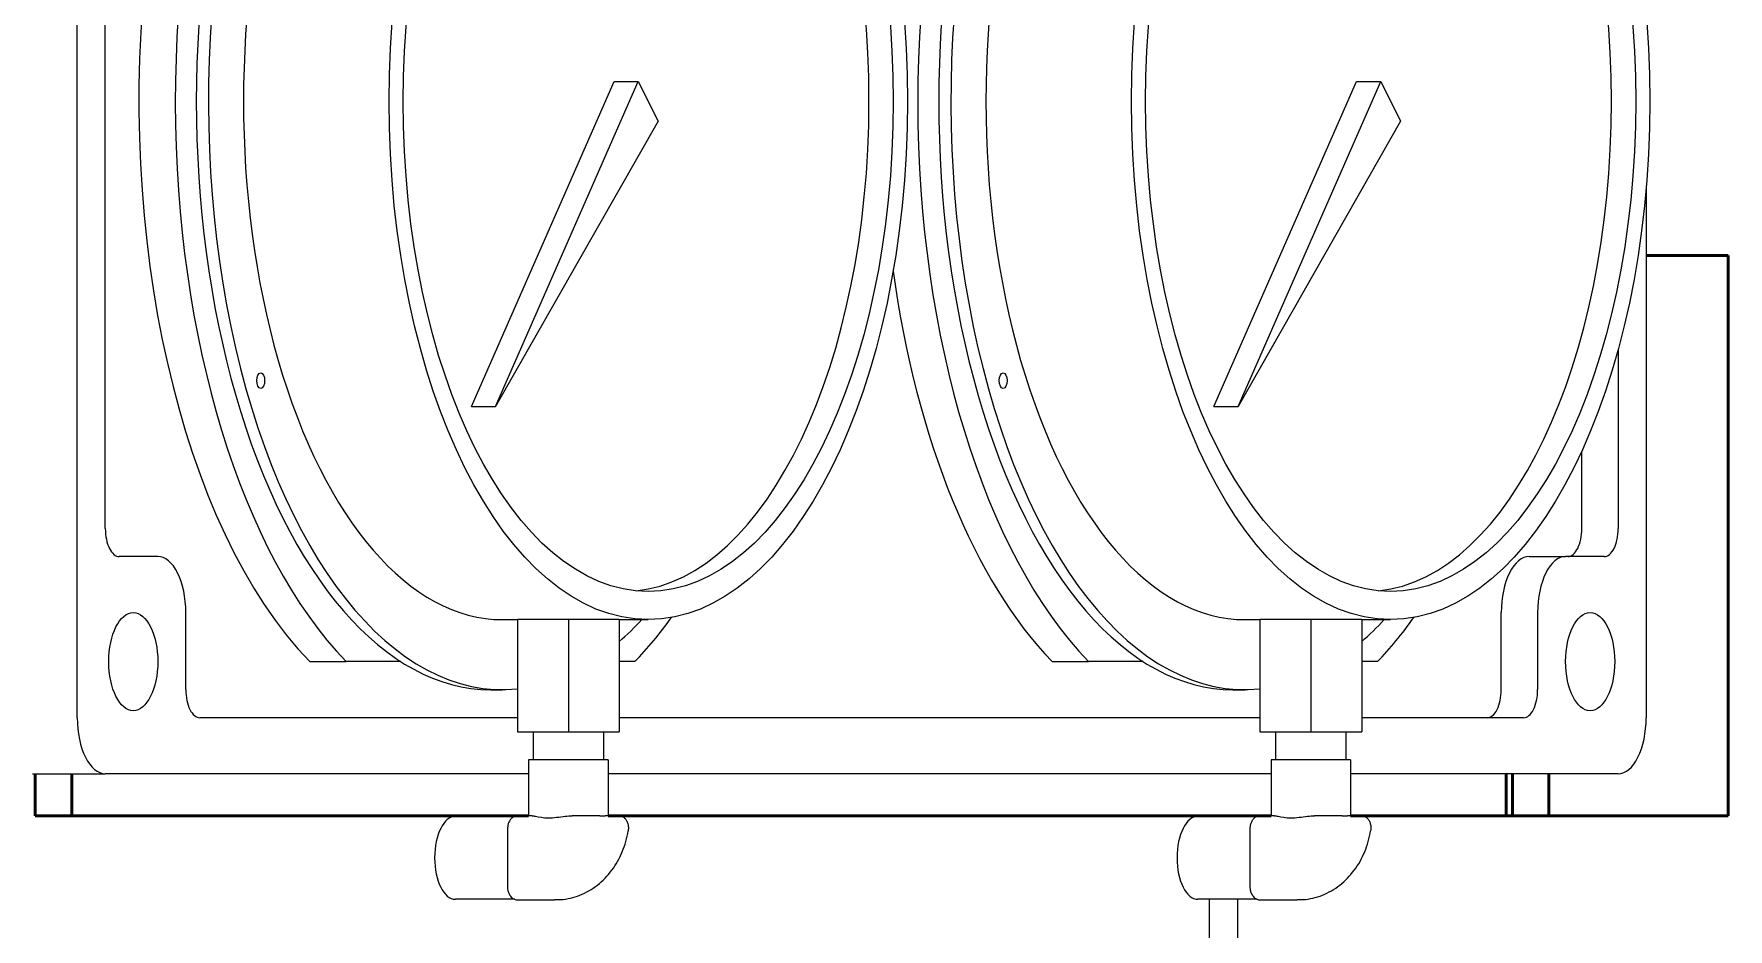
# Model space of a CAD drawing. Header units: inches. Extents: x 17 to 469, y 7 to 301.
# Drawn here: x 255.28 to 262.84, y 99.85 to 103.84 of the extents above; entities that cross this region are included whole.
import ezdxf

# ---------------------------------------------------------------- set-up
doc = ezdxf.new("R2010")
doc.units = ezdxf.units.IN
doc.header["$LTSCALE"] = 14
doc.header["$MEASUREMENT"] = 0
doc.layers.add('Visible (ANSI)', color=7, linetype='Continuous', lineweight=50)

msp = doc.modelspace()

# ---------------------------------------------------------------- linework, layer by layer
at = {"layer": 'Visible (ANSI)', "linetype": 'Continuous', "lineweight": 18}
for p, q in [((255.47134, 100.791868), (255.47134, 108.291868)), ((255.596357, 101.635618), (255.596357, 107.448118)), ((257.229877, 102.180588), (257.866305, 103.630221)), ((257.33813, 102.180588), (257.974559, 103.630221)), ((257.866305, 103.630221), (257.974559, 103.630221)), ((257.974559, 103.630221), (258.062947, 103.453445)), ((260.542342, 102.180588), (261.17877, 103.630221)), ((260.650595, 102.180588), (261.287023, 103.630221)), ((261.17877, 103.630221), (261.287023, 103.630221)), ((261.287023, 103.630221), (261.375412, 103.453445)), ((258.062947, 103.453445), (257.33813, 102.180588)), ((261.375412, 103.453445), (260.650595, 102.180588)), ((262.47134, 103.156938), (262.47134, 100.791868)), ((262.346322, 102.434625), (262.346322, 101.635618)), ((257.229877, 102.180588), (257.33813, 102.180588)), ((260.542342, 102.180588), (260.650595, 102.180588)), ((262.183942, 101.635618), (262.183942, 101.980071)), ((255.830715, 101.510618), (255.658857, 101.510618)), ((261.949585, 101.510618), (262.111965, 101.510618)), ((262.283822, 101.510618), (262.111965, 101.510618)), ((255.955715, 100.916903), (255.955715, 101.260618)), ((257.369234, 101.229333), (257.435388, 101.229333)), ((257.662488, 101.229333), (257.435388, 101.229333)), ((257.435388, 101.229333), (257.435388, 100.729333)), ((257.889587, 101.229333), (257.662488, 101.229333)), ((257.662488, 101.229333), (257.662488, 100.729333)), ((257.889587, 101.229333), (257.889587, 100.729333)), ((257.889587, 101.229333), (258.018753, 101.229333)), ((260.681699, 101.229333), (260.747853, 101.229333)), ((260.974953, 101.229333), (260.747853, 101.229333)), ((260.747853, 101.229333), (260.747853, 100.729333)), ((261.202052, 101.229333), (260.974953, 101.229333)), ((260.974953, 101.229333), (260.974953, 100.729333)), ((261.202052, 101.229333), (261.202052, 100.729333)), ((261.202052, 101.229333), (261.331218, 101.229333)), ((261.824585, 100.916903), (261.824585, 101.260618)), ((261.986965, 101.260618), (261.986965, 100.916903)), ((256.508424, 101.041903), (256.670804, 101.041903)), ((256.914802, 101.041903), (256.670804, 101.041903)), ((257.95941, 101.041903), (257.889587, 101.041903)), ((259.820889, 101.041903), (259.983269, 101.041903)), ((260.227267, 101.041903), (259.983269, 101.041903)), ((261.271875, 101.041903), (261.202052, 101.041903)), ((257.315107, 100.916833), (257.369234, 100.916833)), ((260.627572, 100.916833), (260.681699, 100.916833)), ((257.435388, 100.791903), (256.018215, 100.791903)), ((260.747853, 100.791903), (257.889587, 100.791903)), ((261.924465, 100.791903), (261.202052, 100.791903)), ((257.435388, 100.729333), (257.662488, 100.729333)), ((257.505507, 100.729333), (257.505507, 100.604333)), ((257.662488, 100.729333), (257.889587, 100.729333)), ((257.819468, 100.729333), (257.819468, 100.604333)), ((260.747853, 100.729333), (260.974953, 100.729333)), ((260.817972, 100.729333), (260.817972, 100.604333)), ((260.974953, 100.729333), (261.202052, 100.729333)), ((261.131933, 100.729333), (261.131933, 100.604333)), ((255.27158, 100.541868), (255.59634, 100.541868)), ((257.484989, 100.541868), (255.59634, 100.541868)), ((257.839987, 100.604333), (257.484989, 100.604333)), ((257.484989, 100.604333), (257.484989, 100.354333)), ((257.839987, 100.604333), (257.839987, 100.354333)), ((260.797454, 100.541868), (257.839987, 100.541868)), ((261.152451, 100.604333), (260.797454, 100.604333)), ((260.797454, 100.604333), (260.797454, 100.354333)), ((261.152451, 100.604333), (261.152451, 100.354333)), ((262.34634, 100.541868), (261.152451, 100.541868)), ((257.423726, 100.352093), (257.15826, 100.352093)), ((257.501133, 100.354333), (257.436634, 100.354333)), ((257.742477, 100.354333), (257.67911, 100.354333)), ((257.803051, 100.354333), (257.742477, 100.354333)), ((257.887209, 100.354333), (257.826635, 100.354333)), ((260.736191, 100.352093), (260.470725, 100.352093)), ((260.522383, 100.352093), (260.522383, 100.354368)), ((260.647383, 100.354368), (260.647383, 100.352093)), ((260.813598, 100.354333), (260.749099, 100.354333)), ((261.054942, 100.354333), (260.991575, 100.354333)), ((261.115516, 100.354333), (261.054942, 100.354333)), ((261.199674, 100.354333), (261.1391, 100.354333)), ((257.390384, 100.291833), (257.390384, 100.041833)), ((260.702849, 100.291833), (260.702849, 100.041833)), ((257.423726, 99.981573), (257.15826, 99.981573)), ((257.436634, 99.979333), (257.44483, 99.979333)), ((257.44483, 99.979333), (257.601025, 99.979333)), ((260.736191, 99.981573), (260.470725, 99.981573)), ((260.522383, 97.729368), (260.522383, 99.981573)), ((260.647383, 99.981573), (260.647383, 97.729368)), ((260.749099, 99.979333), (260.757295, 99.979333)), ((260.757295, 99.979333), (260.91349, 99.979333))]:
    msp.add_line(p, q, dxfattribs=at)
at = {"layer": 'Visible (ANSI)'}
for p, q in [((262.778185, 102.854368), (262.47134, 102.854368)), ((262.778185, 102.854368), (262.836799, 102.854368)), ((262.836799, 100.354368), (262.836799, 102.854368)), ((255.284128, 100.354368), (255.284128, 100.541868)), ((255.446508, 100.541868), (255.446508, 100.354368)), ((261.846508, 100.354368), (261.846508, 100.541868)), ((261.874128, 100.354368), (261.874128, 100.541868)), ((262.036508, 100.541868), (262.036508, 100.354368)), ((255.446508, 100.354368), (255.284128, 100.354368)), ((255.446508, 100.354368), (257.484989, 100.354368)), ((257.839987, 100.354368), (260.797454, 100.354368)), ((261.152451, 100.354368), (261.846508, 100.354368)), ((261.874128, 100.354368), (261.846508, 100.354368)), ((262.036508, 100.354368), (261.874128, 100.354368)), ((262.036508, 100.354368), (262.778185, 100.354368)), ((262.836799, 100.354368), (262.778185, 100.354368))]:
    msp.add_line(p, q, dxfattribs=at)
at = {"layer": 'Visible (ANSI)', "linetype": 'Continuous', "lineweight": 18}
for centre, major_axis, start_param, end_param in [((257.315107, 103.541833), (0, 2.8125), 5.67192986, 8.94884126), ((260.627572, 103.541833), (0, 2.8125), 5.67192986, 8.94884126), ((257.369234, 103.541833), (0, -2.625), 2.64866739, 6.33361033), ((260.681699, 103.541833), (0, -2.625), 2.64866739, 6.33361033), ((257.152727, 103.541833), (0, 2.8125), 0, 2.66565596), ((257.315107, 103.541833), (0, -2.625), 3.14159265, 6.28318531), ((260.627572, 103.541833), (0, -2.625), 3.14159265, 6.28318531), ((257.369234, 103.541833), (0, -2.3125), 3.14159265, 6.28318531), ((260.681699, 103.541833), (0, -2.3125), 3.14159265, 6.28318531), ((257.9105, 103.541833), (0, -2.186419), 0.04953189, 3.09206076), ((261.222964, 103.541833), (0, -2.186419), 0.04953189, 3.09206076), ((260.465192, 103.541833), (0, 2.8125), 1.84385335, 2.66565596), ((255.658857, 101.635618), (0, -0.125), 4.71238898, 6.28318531), ((262.121442, 101.635618), (0, -0.125), 0, 1.57079633), ((262.283822, 101.635618), (0, -0.125), 0, 1.57079633), ((255.830715, 101.260618), (0, 0.25), 4.71238898, 6.28318531), ((261.949585, 101.260618), (0, 0.25), 0, 1.57079633), ((262.111965, 101.260618), (0, 0.25), 0, 1.57079633), ((257.369234, 103.541833), (0, -2.625), 0.40765708, 0.49292526), ((257.315107, 103.541833), (0, -2.8125), 0.4759367, 0.61125545), ((260.681699, 103.541833), (0, -2.625), 0.40765708, 0.49292526), ((260.627572, 103.541833), (0, -2.8125), 0.4759367, 0.61125545), ((256.018215, 100.916903), (0, -0.125), 4.71238898, 6.28318531), ((261.762085, 100.916903), (0, -0.125), 0, 1.57079633), ((261.924465, 100.916903), (0, -0.125), 0, 1.57079633), ((255.59634, 100.791868), (0, -0.25), 4.71238898, 6.28318531), ((262.34634, 100.791868), (0, -0.25), 0, 1.57079633), ((257.15826, 100.166833), (0, 0.18526), 0, 3.14159265), ((260.470725, 100.166833), (0, 0.18526), 0, 3.14159265)]:
    msp.add_ellipse(centre, major_axis=major_axis, ratio=0.5, start_param=start_param, end_param=end_param, dxfattribs=at)
for centre, major_axis in [((258.018753, 103.541833), (0, 2.3125)), ((261.331218, 103.541833), (0, 2.3125)), ((258.018753, 103.541833), (0, 2.186419)), ((261.331218, 103.541833), (0, 2.186419)), ((256.289994, 102.295635), (0, -0.035)), ((259.602459, 102.295635), (0, -0.035)), ((255.72134, 101.041868), (0, 0.21875)), ((262.22134, 101.041868), (0, 0.21875))]:
    msp.add_ellipse(centre, major_axis=major_axis, ratio=0.5, dxfattribs=at)
for points, knots in [([(257.436634, 100.354333), (257.432299, 100.354333), (257.427985, 100.353562), (257.419885, 100.350772), (257.416185, 100.348687), (257.409099, 100.343415), (257.406021, 100.3401), (257.400155, 100.33222), (257.397773, 100.32757), (257.394066, 100.31812), (257.392761, 100.313302), (257.39097, 100.303519), (257.390492, 100.298556), (257.39039, 100.293), (257.390384, 100.292416), (257.390384, 100.291833)], [1.57079633, 1.57079633, 1.57079633, 1.57079633, 1.74134865, 1.74134865, 1.92693468, 1.92693468, 2.16227778, 2.16227778, 2.47643705, 2.47643705, 2.79059631, 2.79059631, 3.10475558, 3.10475558, 3.14159265, 3.14159265, 3.14159265, 3.14159265]), ([(257.501133, 100.354333), (257.505351, 100.354336), (257.510409, 100.353514), (257.531052, 100.3495), (257.551084, 100.345055), (257.573738, 100.345055), (257.596392, 100.345055), (257.622455, 100.3495), (257.658755, 100.353514), (257.669039, 100.354336), (257.67911, 100.354333)], [2.000751798, 2.000751798, 2.000751798, 2.000751798, 2.079672535, 2.079672535, 2.279000165, 2.279000165, 2.279000165, 2.478327794, 2.478327794, 2.557248531, 2.557248531, 2.557248531, 2.557248531]), ([(257.803051, 100.354333), (257.807951, 100.354375), (257.812387, 100.354292), (257.816206, 100.354292), (257.820025, 100.354292), (257.823544, 100.354375), (257.826635, 100.354333)], [1.118517942, 1.118517942, 1.118517942, 1.118517942, 1.176718059, 1.176718059, 1.176718059, 1.234918175, 1.234918175, 1.234918175, 1.234918175]), ([(257.887209, 100.354333), (257.891543, 100.354333), (257.89598, 100.353552), (257.904138, 100.350649), (257.907818, 100.348529), (257.914645, 100.343272), (257.917577, 100.340015), (257.92313, 100.332164), (257.925276, 100.327552), (257.928564, 100.317794), (257.929566, 100.312581), (257.930497, 100.30226), (257.930431, 100.297059), (257.929737, 100.290302), (257.929527, 100.288698), (257.929273, 100.287107)], [0, 0, 0, 0, 0.014075874, 0.014075874, 0.028524686, 0.028524686, 0.046053638, 0.046053638, 0.069701183, 0.069701183, 0.095637693, 0.095637693, 0.121574203, 0.121574203, 0.12968255, 0.12968255, 0.12968255, 0.12968255]), ([(260.749099, 100.354333), (260.744764, 100.354333), (260.74045, 100.353562), (260.73235, 100.350772), (260.72865, 100.348687), (260.721564, 100.343415), (260.718486, 100.3401), (260.71262, 100.33222), (260.710238, 100.32757), (260.706531, 100.31812), (260.705226, 100.313302), (260.703435, 100.303519), (260.702957, 100.298556), (260.702854, 100.293), (260.702849, 100.292416), (260.702849, 100.291833)], [1.57079633, 1.57079633, 1.57079633, 1.57079633, 1.74134865, 1.74134865, 1.92693468, 1.92693468, 2.16227778, 2.16227778, 2.47643705, 2.47643705, 2.79059631, 2.79059631, 3.10475558, 3.10475558, 3.14159265, 3.14159265, 3.14159265, 3.14159265]), ([(260.813598, 100.354333), (260.817816, 100.354336), (260.822874, 100.353514), (260.843517, 100.3495), (260.863549, 100.345055), (260.886203, 100.345055), (260.908857, 100.345055), (260.93492, 100.3495), (260.97122, 100.353514), (260.981504, 100.354336), (260.991575, 100.354333)], [2.000751798, 2.000751798, 2.000751798, 2.000751798, 2.079672535, 2.079672535, 2.279000165, 2.279000165, 2.279000165, 2.478327794, 2.478327794, 2.557248531, 2.557248531, 2.557248531, 2.557248531]), ([(261.115516, 100.354333), (261.120416, 100.354375), (261.124852, 100.354292), (261.128671, 100.354292), (261.13249, 100.354292), (261.136009, 100.354375), (261.1391, 100.354333)], [1.118517942, 1.118517942, 1.118517942, 1.118517942, 1.176718059, 1.176718059, 1.176718059, 1.234918175, 1.234918175, 1.234918175, 1.234918175]), ([(261.199674, 100.354333), (261.204008, 100.354333), (261.208445, 100.353552), (261.216603, 100.350649), (261.220283, 100.348529), (261.22711, 100.343272), (261.230042, 100.340015), (261.235595, 100.332164), (261.237741, 100.327552), (261.241029, 100.317794), (261.242031, 100.312581), (261.242962, 100.30226), (261.242896, 100.297059), (261.242202, 100.290302), (261.241992, 100.288698), (261.241738, 100.287107)], [0, 0, 0, 0, 0.014075874, 0.014075874, 0.028524686, 0.028524686, 0.046053638, 0.046053638, 0.069701183, 0.069701183, 0.095637693, 0.095637693, 0.121574203, 0.121574203, 0.12968255, 0.12968255, 0.12968255, 0.12968255]), ([(257.628073, 99.980192), (257.657382, 99.982457), (257.686396, 99.989225), (257.741673, 100.011172), (257.76793, 100.026344), (257.815874, 100.063857), (257.837559, 100.086192), (257.874982, 100.136376), (257.890719, 100.16422), (257.915298, 100.223498), (257.924139, 100.254929), (257.929273, 100.287107)], [3.20841338, 3.20841338, 3.20841338, 3.20841338, 3.47277545, 3.47277545, 3.73713752, 3.73713752, 4.00149959, 4.00149959, 4.26586166, 4.26586166, 4.53022373, 4.53022373, 4.53022373, 4.53022373]), ([(260.940538, 99.980192), (260.969847, 99.982457), (260.998861, 99.989225), (261.054138, 100.011172), (261.080395, 100.026344), (261.128339, 100.063857), (261.150024, 100.086192), (261.187447, 100.136376), (261.203184, 100.16422), (261.227763, 100.223498), (261.236604, 100.254929), (261.241738, 100.287107)], [3.20841338, 3.20841338, 3.20841338, 3.20841338, 3.47277545, 3.47277545, 3.73713752, 3.73713752, 4.00149959, 4.00149959, 4.26586166, 4.26586166, 4.53022373, 4.53022373, 4.53022373, 4.53022373]), ([(257.390384, 100.041833), (257.390384, 100.036859), (257.390771, 100.031886), (257.392365, 100.022072), (257.393566, 100.017233), (257.397015, 100.007741), (257.399244, 100.003075), (257.405495, 99.99399), (257.409552, 99.989482), (257.419288, 99.983155), (257.424192, 99.980995), (257.431908, 99.979556), (257.43427, 99.979333), (257.436634, 99.979333)], [3.14159265, 3.14159265, 3.14159265, 3.14159265, 3.45575192, 3.45575192, 3.76991118, 3.76991118, 4.08407045, 4.08407045, 4.39822972, 4.39822972, 4.61938452, 4.61938452, 4.71238898, 4.71238898, 4.71238898, 4.71238898]), ([(260.702849, 100.041833), (260.702849, 100.036859), (260.703235, 100.031886), (260.70483, 100.022072), (260.706031, 100.017233), (260.70948, 100.007741), (260.711708, 100.003075), (260.71796, 99.99399), (260.722017, 99.989482), (260.731753, 99.983155), (260.736657, 99.980995), (260.744372, 99.979556), (260.746735, 99.979333), (260.749099, 99.979333)], [3.14159265, 3.14159265, 3.14159265, 3.14159265, 3.45575192, 3.45575192, 3.76991118, 3.76991118, 4.08407045, 4.08407045, 4.39822972, 4.39822972, 4.61938452, 4.61938452, 4.71238898, 4.71238898, 4.71238898, 4.71238898]), ([(257.628073, 99.980192), (257.626364, 99.98006), (257.624595, 99.979944), (257.620987, 99.979745), (257.619149, 99.979663), (257.615466, 99.979529), (257.613626, 99.979477), (257.609947, 99.979399), (257.60812, 99.979372), (257.604519, 99.97934), (257.602744, 99.979333), (257.601025, 99.979333)], [0, 0, 0, 0, 0.0129633587, 0.0129633587, 0.0259267175, 0.0259267175, 0.0388900762, 0.0388900762, 0.051853435, 0.051853435, 0.0648167937, 0.0648167937, 0.0648167937, 0.0648167937]), ([(260.940538, 99.980192), (260.938829, 99.98006), (260.93706, 99.979944), (260.933452, 99.979745), (260.931614, 99.979663), (260.927931, 99.979529), (260.926091, 99.979477), (260.922412, 99.979399), (260.920585, 99.979372), (260.916984, 99.97934), (260.915209, 99.979333), (260.91349, 99.979333)], [0, 0, 0, 0, 0.0129633587, 0.0129633587, 0.0259267175, 0.0259267175, 0.0388900762, 0.0388900762, 0.051853435, 0.051853435, 0.0648167937, 0.0648167937, 0.0648167937, 0.0648167937])]:
    msp.add_open_spline(points, degree=3, knots=knots, dxfattribs=at)

doc.saveas('drawing.dxf')
